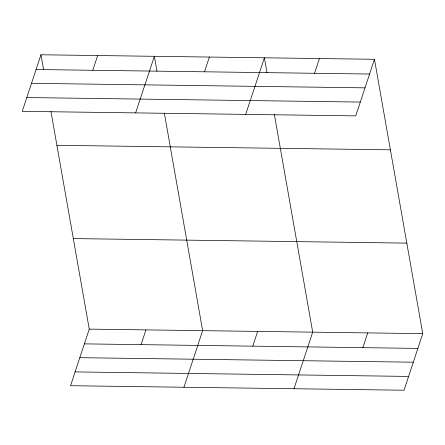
<?xml version="1.0" encoding="UTF-8"?>
<svg xmlns="http://www.w3.org/2000/svg" width="445" height="445" viewBox="0 0 445 445"><rect width="100%" height="100%" fill="white"/><g stroke="black" fill="none" stroke-linecap="round" stroke-linejoin="round"><path stroke-width="0.67" d="M40.962 54.768L22.25 111.35L355.744 115.878L374.462 59.291L40.962 54.768L43.582 69.631M92.783 70.282L97.661 55.536M135.636 112.891L154.354 56.304L156.968 71.167M50.953 111.523L89.256 329.122L70.538 385.709L404.038 390.232L422.75 333.65L374.462 59.291M204.5 71.801L209.378 57.049M141.071 344.641L145.949 329.895M245.69 114.382L264.408 57.794L267.022 72.663M183.93 387.25L202.642 330.663L164.344 113.058M314.554 73.291L319.432 58.545M252.793 346.154L257.672 331.408M293.984 388.741L312.696 332.154L274.398 114.554M362.847 347.651L367.726 332.899M36.09 69.515L369.584 74.037M31.523 83.321L365.017 87.843M26.817 97.544L360.311 102.066M56.899 145.304L390.393 149.826M73.319 238.587L406.813 243.109M89.256 329.122L422.75 333.65M84.378 343.874L417.872 348.396M79.811 357.68L413.305 362.202M75.105 371.903L408.605 376.426"/></g></svg>
